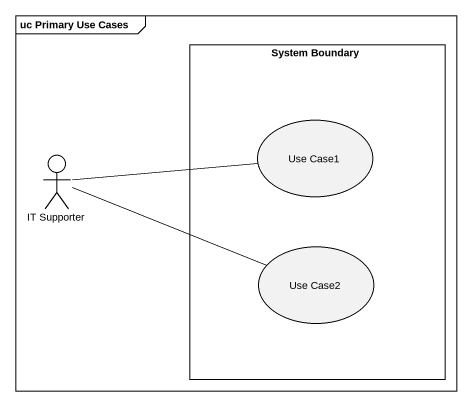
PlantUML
@startuml
mainframe uc Primary Use Cases
rectangle "System Boundary" as System_Boundary {
  usecase "Use Case1" as Use_Case1
  usecase "Use Case2" as Use_Case2
}
actor "IT Supporter" as IT_Supporter
IT_Supporter -right- Use_Case1
IT_Supporter -right- Use_Case2
@enduml
